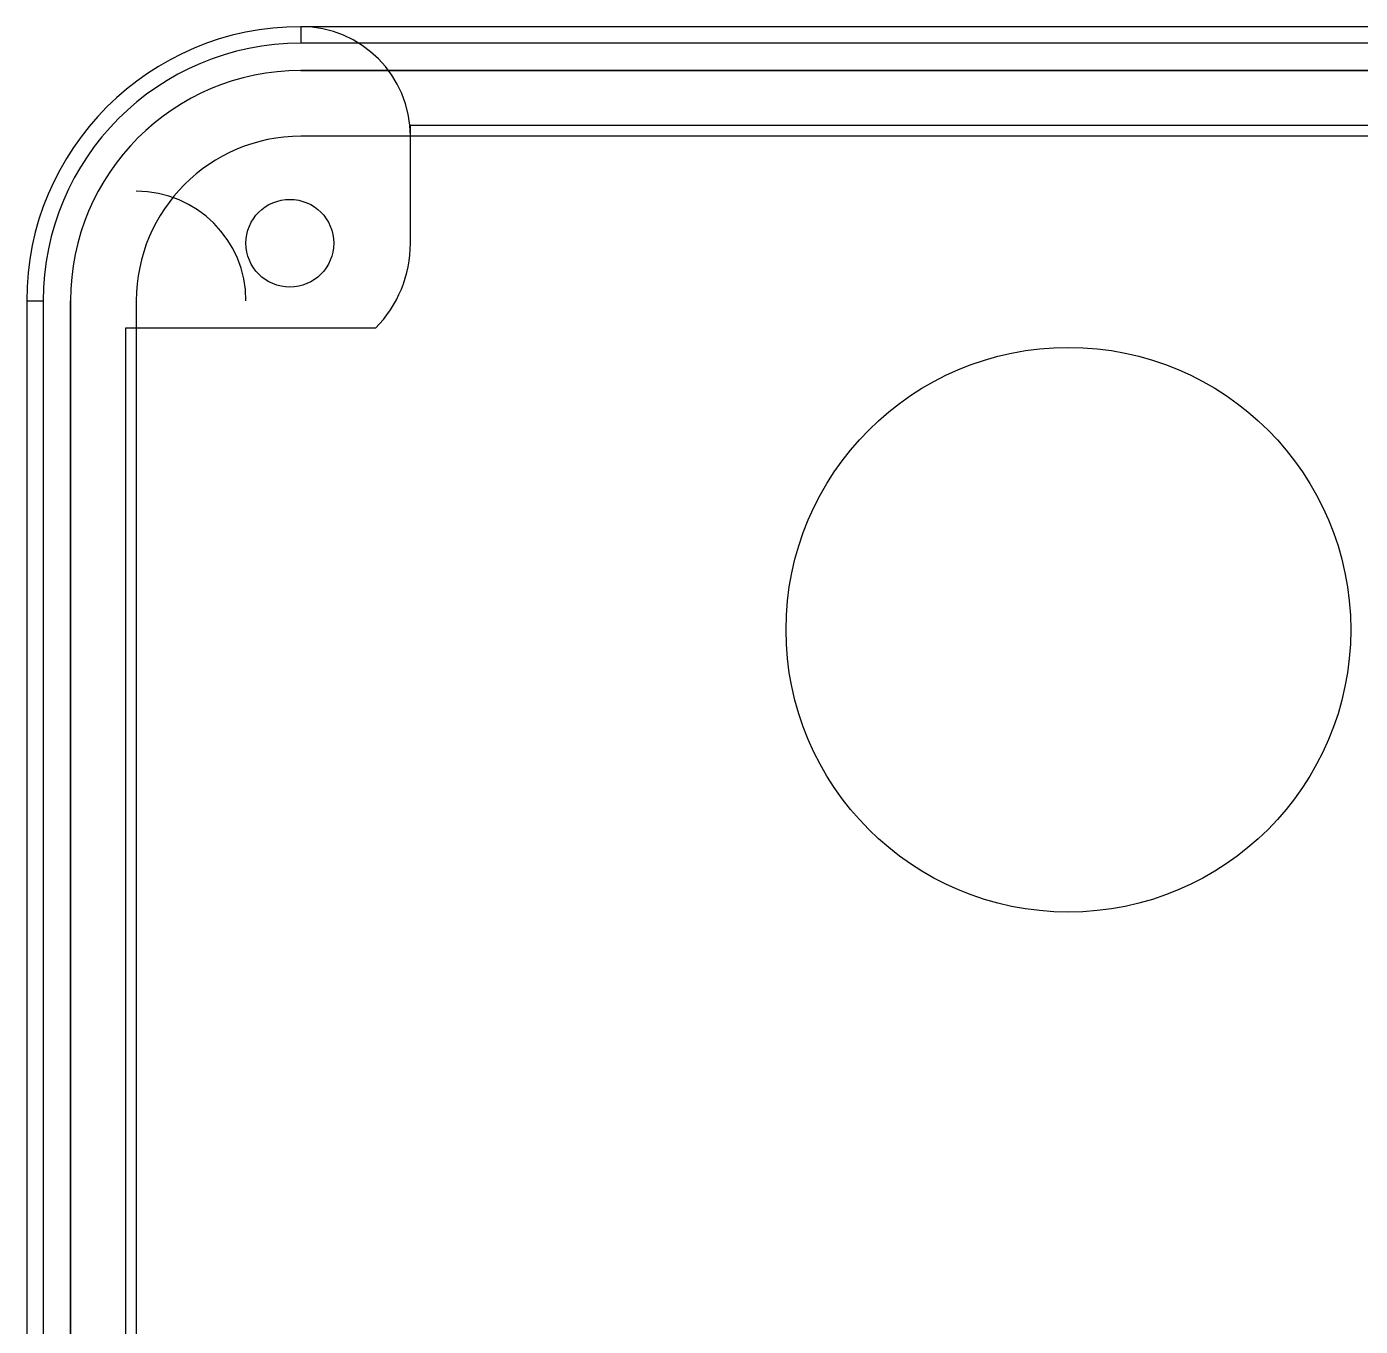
# Model space of a CAD drawing. Header units: millimetres. Extents: x -40 to 41.9, y -24 to 27.5.
# Drawn here: x -40 to -15.68, y 0.29 to 24 of the extents above; entities that cross this region are included whole.
import ezdxf

# ---------------------------------------------------------------- set-up
doc = ezdxf.new("R2010")
doc.units = ezdxf.units.MM

msp = doc.modelspace()

# ---------------------------------------------------------------- linework, layer by layer
for p, q in [((-35, 24, 2), (-35, 24, 12.3)), ((-35, 24, 12.3), (-35, 23.7, 12.6)), ((35, 24, 12.3), (-35, 24, 12.3)), ((-35, 24, 12.3), (-35, 23.7, 12.6)), ((35, 24, 2), (-35, 24, 2)), ((35, 24, 2), (-35, 24, 2)), ((-35, 24, 2), (-35, 24, 12.3)), ((35, 24, 12.3), (-35, 24, 12.3)), ((35, 23.7, 12.6), (-35, 23.7, 12.6)), ((35, 23.7, 12.6), (-35, 23.7, 12.6)), ((-35, 23.2, 12.6), (35, 23.2, 12.6)), ((35, 23.2, 10.6), (-35, 23.2, 10.6)), ((-35, 23.2, 12.6), (35, 23.2, 12.6)), ((-35, 23.2, 10.6), (-35, 23.2, 12.6)), ((-35, 23.2, 10.6), (-35, 23.2, 12.6)), ((35, 23.2, 10.6), (-35, 23.2, 10.6)), ((-33, 20.05, 10.6), (-33, 22.2, 10.6)), ((33, 22.2, 10.6), (-33, 22.2, 10.6)), ((-33, 20.05, 3), (-33, 22.2, 3)), ((-33, 22.2, 10.6), (-33, 22.2, 3)), ((-33, 20.05, 10.6), (-33, 22.2, 10.6)), ((33, 22.2, 3), (-33, 22.2, 3)), ((33, 22.2, 10.6), (-33, 22.2, 10.6)), ((-33, 22.2, 10.6), (-33, 22.2, 3)), ((33, 22.2, 3), (-33, 22.2, 3)), ((-33, 20.05, 3), (-33, 22.2, 3)), ((35, 22), (-35, 22)), ((35, 22), (-35, 22)), ((-34.4, 20.05, 4.1), (-34.4, 20.05, 10.6)), ((-34.4, 20.05, 4.1), (-34.4, 20.05, 10.6)), ((-33, 20.05, 3), (-33, 20.05, 10.6)), ((-33, 20.05, 3), (-33, 20.05, 10.6)), ((-40, 19, 2), (-40, 19, 12.3)), ((-40, 19, 2), (-40, -19, 2)), ((-40, 19, 12.3), (-40, -19, 12.3)), ((-40, 19, 12.3), (-39.7, 19, 12.6)), ((-40, 19, 12.3), (-40, -19, 12.3)), ((-40, 19, 2), (-40, -19, 2)), ((-40, 19, 2), (-40, 19, 12.3)), ((-40, 19, 12.3), (-39.7, 19, 12.6)), ((-39.7, 19, 12.6), (-39.7, -19, 12.6)), ((-39.7, 19, 12.6), (-39.7, -19, 12.6)), ((-39.2, -19, 12.6), (-39.2, 19, 12.6)), ((-39.2, 19, 10.6), (-39.2, 19, 12.6)), ((-39.2, 19, 10.6), (-39.2, -19, 10.6)), ((-39.2, 19, 10.6), (-39.2, 19, 12.6)), ((-39.2, -19, 12.6), (-39.2, 19, 12.6)), ((-39.2, 19, 10.6), (-39.2, -19, 10.6)), ((-38, 19), (-38, -19)), ((-38, 19), (-38, -19)), ((-38.2, 18.5, 10.6), (-38.2, -18.5, 10.6)), ((-33.639, 18.5, 10.6), (-38.2, 18.5, 10.6)), ((-38.2, 18.5, 3), (-38.2, -18.5, 3)), ((-38.2, 18.5, 10.6), (-38.2, 18.5, 3)), ((-38.2, 18.5, 10.6), (-38.2, -18.5, 10.6)), ((-33.639, 18.5, 10.6), (-38.2, 18.5, 10.6)), ((-38.2, 18.5, 10.6), (-38.2, 18.5, 3)), ((-33.639, 18.5, 3), (-38.2, 18.5, 3)), ((-33.639, 18.5, 3), (-38.2, 18.5, 3)), ((-38.2, 18.5, 3), (-38.2, -18.5, 3)), ((-33.639, 18.5, 10.6), (-33.639, 18.5, 3)), ((-33.639, 18.5, 10.6), (-33.639, 18.5, 3)), ((-15.85, 13, 0.9), (-15.85, 13, 3)), ((-15.85, 13, 0.9), (-15.85, 13, 3))]:
    msp.add_line(p, q)
for centre, radius in [((-35.2, 20.05, 10.6), 0.8), ((-35.2, 20.05, 4.1), 0.8), ((-35.2, 20.05, 10.6), 0.8), ((-35.2, 20.05, 4.1), 0.8), ((-21, 13, 3), 5.15), ((-21, 13, 0.9), 5.15), ((-21, 13, 3), 5.15), ((-21, 13, 0.9), 5.15)]:
    msp.add_circle(centre, radius)
for centre, radius, start, end in [((-35, 19, 2), 5, 90, 180), ((-35, 19, 12.3), 5, 90, 180), ((-35, 19, 12.3), 5, 90, 180), ((-35, 19, 2), 5, 90, 180), ((-35, 22, 2), 2, 0, 90), ((-35, 22, 2), 2, 0, 90), ((-35, 19, 12.6), 4.7, 90, 180), ((-35, 19, 12.6), 4.7, 90, 180), ((-35, 19, 12.6), 4.2, 90, 180), ((-35, 19, 12.6), 4.2, 90, 180), ((-35, 19, 10.6), 4.2, 90, 180), ((-35, 19, 10.6), 4.2, 90, 180), ((-35, 19), 3, 90, 180), ((-35, 19), 3, 90, 180), ((-38, 19, 2), 2, 0, 90), ((-38, 19, 2), 2, 0, 90), ((-35.2, 20.05, 10.6), 2.2, 315.2072, 360), ((-35.2, 20.05, 10.6), 2.2, 315.2072, 360), ((-35.2, 20.05, 3), 2.2, 315.2072, 360), ((-35.2, 20.05, 3), 2.2, 315.2072, 360)]:
    msp.add_arc(centre, radius, start, end)

doc.saveas('drawing.dxf')
